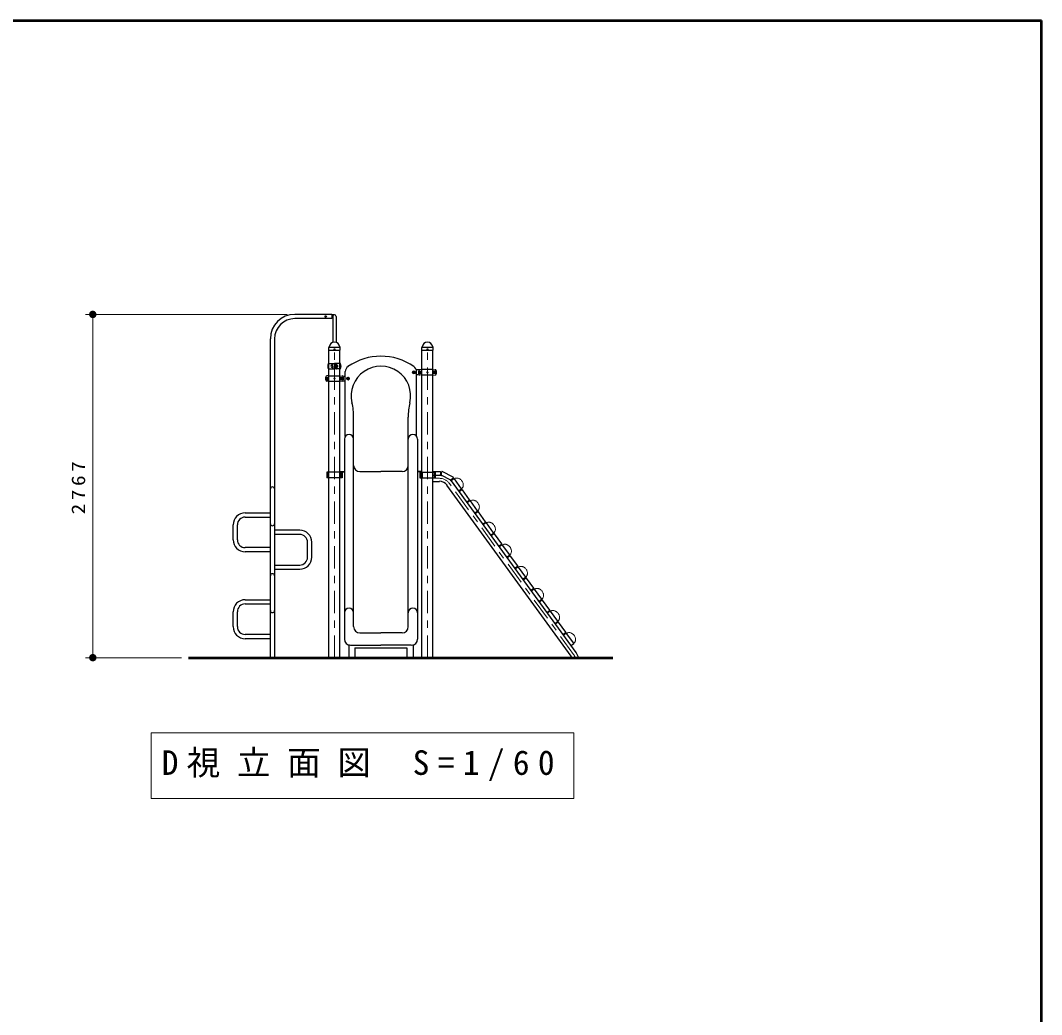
# Model space of a CAD drawing. Units: millimetres on the paper, scale 1:60. Extents: x -385 to 0, y -594 to 267.
# Drawn here: x -137.3 to 0, y -163.6 to -30 of the extents above; entities that cross this region are included whole.
import ezdxf

# ---------------------------------------------------------------- set-up
doc = ezdxf.new("R2010")
doc.units = ezdxf.units.MM
for name, pattern in [('USER1', [4.5, 2.5, -2]), ('USER2', [6, 3, -1, 1, -1]), ('USER3', [8, 3, -1, 1, -1, 1, -1])]:
    doc.linetypes.add(name, pattern=pattern)
doc.layers.add('1_60', color=7, linetype='Continuous', lineweight=25)
doc.layers.add('NAKAMURA図枠', color=7, linetype='Continuous', lineweight=13)
doc.styles.add('ＭＳ ゴシック', font='')
doc.styles.get('ＭＳ ゴシック').set_extended_font_data('MS Gothic')

# ---------------------------------------------------------------- blocks, each defined once
blk = doc.blocks.new('filled_dot')
at = {"color": 0, "linetype": 'Continuous', "lineweight": -2, "const_width": 1.25}
blk.add_lwpolyline([(-0.625, 0, 1), (0.625, 0, 1)], format="xyb", close=True, dxfattribs=at)

msp = doc.modelspace()

# ---------------------------------------------------------------- linework, layer by layer
at = {"layer": '1_60', "lineweight": 13}
for p, q in [((-101.383, -69.495), (-128.531, -69.495)), ((-127.531, -115.611), (-127.531, -69.495)), ((-95.794, -73.936), (-94.305, -73.936)), ((-95.764, -73.878), (-94.338, -73.878)), ((-83.294, -73.936), (-81.805, -73.936)), ((-83.264, -73.878), (-81.838, -73.878)), ((-115.603, -115.611), (-128.531, -115.611)), ((-119.663, -125.711), (-119.663, -134.511)), ((-62.863, -125.711), (-119.663, -125.711)), ((-62.863, -134.511), (-62.863, -125.711)), ((-119.663, -134.511), (-62.863, -134.511))]:
    msp.add_line(p, q, dxfattribs=at)
at = {"layer": '1_60', "color": 70}
for p, q in [((-95.792, -69.494), (-100.383, -69.494)), ((-95.383, -69.495), (-95.383, -70.061)), ((-95.792, -70.061), (-100.383, -70.061)), ((-103.667, -72.777), (-103.667, -115.612)), ((-103.1, -72.777), (-103.1, -115.612)), ((-107.05, -96.161), (-103.667, -96.161)), ((-107.05, -96.728), (-103.667, -96.728)), ((-108.667, -99.778), (-108.667, -97.778)), ((-108.1, -99.778), (-108.1, -97.778)), ((-99.717, -98.495), (-103.1, -98.495)), ((-99.717, -99.061), (-103.1, -99.061)), ((-98.667, -102.111), (-98.667, -100.111)), ((-98.1, -102.111), (-98.1, -100.111)), ((-103.667, -100.828), (-107.05, -100.828)), ((-103.667, -101.395), (-107.05, -101.395)), ((-103.1, -103.161), (-99.717, -103.161)), ((-103.1, -103.728), (-99.717, -103.728)), ((-107.05, -107.828), (-103.667, -107.828)), ((-107.05, -108.395), (-103.667, -108.395)), ((-108.667, -111.445), (-108.667, -109.445)), ((-108.1, -111.445), (-108.1, -109.445)), ((-103.667, -112.495), (-107.05, -112.495)), ((-103.667, -113.062), (-107.05, -113.062))]:
    msp.add_line(p, q, dxfattribs=at)
at = {"layer": '1_60'}
for p, q in [((-95.383, -69.495), (-95.792, -69.495)), ((-95.05, -69.551), (-95.383, -69.551)), ((-95.276, -69.778), (-95.276, -73.252)), ((-94.823, -69.778), (-94.823, -73.263)), ((-95.383, -70.061), (-95.792, -70.061)), ((-95.276, -70.005), (-95.383, -70.005)), ((-95.824, -74.286), (-95.817, -73.956)), ((-95.797, -73.907), (-95.778, -73.889)), ((-94.303, -73.907), (-94.321, -73.889)), ((-94.276, -74.286), (-94.282, -73.956)), ((-83.324, -74.286), (-83.317, -73.956)), ((-83.297, -73.907), (-83.278, -73.889)), ((-81.803, -73.907), (-81.821, -73.889)), ((-81.776, -74.286), (-81.782, -73.956)), ((-95.816, -74.294), (-95.824, -74.286)), ((-95.816, -74.294), (-94.284, -74.294)), ((-95.792, -115.611), (-95.792, -74.294)), ((-94.307, -115.611), (-94.307, -74.294)), ((-94.276, -74.286), (-94.284, -74.294)), ((-83.316, -74.294), (-83.324, -74.286)), ((-83.316, -74.294), (-81.784, -74.294)), ((-83.292, -115.611), (-83.292, -74.294)), ((-81.807, -115.611), (-81.807, -74.294)), ((-81.776, -74.286), (-81.784, -74.294)), ((-96.08, -90.711), (-96.08, -91.461)), ((-94.02, -90.711), (-96.08, -90.711)), ((-94.02, -91.461), (-96.08, -91.461)), ((-95.942, -90.711), (-95.942, -91.461)), ((-94.354, -90.711), (-94.354, -91.461)), ((-94.307, -90.611), (-93.716, -90.611)), ((-94.307, -90.649), (-93.716, -90.649)), ((-94.198, -90.711), (-94.198, -91.461)), ((-94.149, -90.711), (-94.149, -91.461)), ((-94.02, -90.711), (-94.02, -91.461)), ((-83.292, -90.611), (-83.883, -90.611)), ((-83.292, -90.649), (-83.883, -90.649)), ((-83.58, -90.711), (-83.58, -91.461)), ((-83.58, -90.711), (-81.519, -90.711)), ((-83.58, -91.461), (-81.519, -91.461)), ((-83.45, -90.711), (-83.45, -91.461)), ((-83.401, -90.711), (-83.401, -91.461)), ((-83.245, -90.711), (-83.245, -91.461)), ((-81.807, -90.611), (-80.825, -90.611)), ((-81.807, -91.111), (-80.825, -91.111)), ((-81.807, -91.921), (-80.941, -91.921)), ((-81.658, -90.711), (-81.658, -91.461)), ((-81.519, -90.711), (-81.519, -91.461)), ((-80.775, -90.661), (-80.775, -91.061)), ((-80.652, -90.687), (-80.629, -90.642)), ((-80.652, -91.105), (-80.652, -90.687)), ((-79.483, -91.731), (-80.625, -91.15)), ((-79.092, -91.369), (-80.562, -90.62)), ((-79.431, -91.727), (-79.093, -91.481)), ((-62.576, -114.935), (-79.334, -91.87)), ((-78.999, -91.565), (-79.323, -91.8)), ((-79.093, -91.481), (-79.07, -91.437)), ((-77.96, -92.911), (-78.929, -91.576)), ((-63.232, -115.411), (-79.921, -92.441)), ((-77.971, -92.981), (-78.294, -93.216)), ((-77.922, -93.049), (-78.245, -93.284)), ((-76.882, -94.395), (-77.852, -93.06)), ((-76.893, -94.464), (-77.217, -94.699)), ((-76.844, -94.532), (-77.168, -94.767)), ((-75.804, -95.878), (-76.774, -94.543)), ((-75.815, -95.948), (-76.139, -96.183)), ((-75.766, -96.015), (-76.09, -96.25)), ((-74.727, -97.361), (-75.697, -96.026)), ((-74.738, -97.431), (-75.061, -97.666)), ((-74.689, -97.498), (-75.012, -97.733)), ((-73.649, -98.844), (-74.619, -97.509)), ((-73.66, -98.914), (-73.984, -99.149)), ((-73.611, -98.981), (-73.935, -99.217)), ((-72.571, -100.327), (-73.541, -98.993)), ((-72.583, -100.397), (-72.906, -100.632)), ((-72.534, -100.465), (-72.857, -100.7)), ((-71.494, -101.811), (-72.464, -100.476)), ((-71.505, -101.88), (-71.829, -102.116)), ((-71.456, -101.948), (-71.78, -102.183)), ((-70.416, -103.294), (-71.386, -101.959)), ((-70.427, -103.364), (-70.751, -103.599)), ((-70.378, -103.431), (-70.702, -103.666)), ((-69.339, -104.777), (-70.308, -103.442)), ((-69.35, -104.847), (-69.673, -105.082)), ((-69.301, -104.914), (-69.624, -105.149)), ((-68.261, -106.26), (-69.231, -104.925)), ((-68.272, -106.33), (-68.596, -106.565)), ((-68.223, -106.398), (-68.547, -106.633)), ((-67.183, -107.744), (-68.153, -106.409)), ((-67.194, -107.813), (-67.518, -108.049)), ((-67.145, -107.881), (-67.469, -108.116)), ((-66.106, -109.227), (-67.076, -107.892)), ((-66.117, -109.297), (-66.44, -109.532)), ((-66.068, -109.364), (-66.391, -109.599)), ((-65.028, -110.71), (-65.998, -109.375)), ((-65.039, -110.78), (-65.363, -111.015)), ((-64.99, -110.847), (-65.314, -111.082)), ((-63.95, -112.193), (-64.92, -110.858)), ((-63.962, -112.263), (-64.285, -112.498)), ((-63.913, -112.331), (-64.236, -112.566)), ((-62.873, -113.676), (-63.843, -112.342)), ((-62.884, -113.746), (-63.207, -113.981))]:
    msp.add_line(p, q, dxfattribs=at)
at = {"layer": '1_60', "linetype": 'USER1', "lineweight": 13}
for p, q in [((-95.792, -73.945), (-94.308, -73.945)), ((-83.292, -73.945), (-81.808, -73.945))]:
    msp.add_line(p, q, dxfattribs=at)
at = {"layer": '1_60', "linetype": 'USER2', "lineweight": 13}
for p, q in [((-95.05, -115.611), (-95.05, -73.945)), ((-82.55, -115.611), (-82.55, -73.945)), ((-81.807, -91.516), (-80.941, -91.516)), ((-62.904, -115.173), (-79.593, -92.203))]:
    msp.add_line(p, q, dxfattribs=at)
at = {"layer": '1_60', "color": 2}
for p, q in [((-95.818, -76.069), (-95.108, -76.069)), ((-95.817, -76.819), (-95.108, -76.819)), ((-95.321, -76.29), (-95.354, -76.288)), ((-95.321, -76.599), (-95.354, -76.6)), ((-95.321, -76.444), (-95.321, -76.086)), ((-95.321, -76.444), (-95.321, -76.803)), ((-95.075, -76.103), (-95.075, -76.786)), ((-95.025, -76.103), (-95.025, -76.786)), ((-94.281, -76.069), (-94.991, -76.069)), ((-94.281, -76.819), (-94.991, -76.819)), ((-94.779, -76.444), (-94.779, -76.086)), ((-94.779, -76.29), (-94.746, -76.288)), ((-94.779, -76.444), (-94.779, -76.803)), ((-94.779, -76.599), (-94.746, -76.6)), ((-95.817, -77.735), (-96.08, -77.758)), ((-95.817, -77.735), (-94.283, -77.735)), ((-94.283, -77.735), (-93.758, -77.781)), ((-93.758, -77.781), (-93.591, -77.794)), ((-83.841, -76.948), (-84.008, -76.96)), ((-83.841, -77.606), (-84.008, -77.594)), ((-83.316, -76.902), (-83.841, -76.948)), ((-83.316, -77.652), (-83.841, -77.606)), ((-81.783, -76.902), (-83.317, -76.902)), ((-81.783, -77.652), (-83.317, -77.652)), ((-81.783, -76.902), (-81.52, -76.925)), ((-81.783, -77.652), (-81.52, -77.629)), ((-95.817, -78.485), (-96.08, -78.462)), ((-95.817, -78.485), (-94.283, -78.485)), ((-94.283, -78.485), (-93.758, -78.439)), ((-93.758, -78.439), (-93.591, -78.427))]:
    msp.add_line(p, q, dxfattribs=at)
at = {"layer": '1_60', "color": 2, "lineweight": 13}
for p, q in [((-94.916, -76.103), (-94.916, -76.786)), ((-95.854, -77.956), (-96.162, -77.956)), ((-96.162, -78.264), (-96.162, -77.956)), ((-94.246, -77.956), (-93.937, -77.956)), ((-93.937, -78.264), (-93.937, -77.956)), ((-83.354, -77.123), (-83.662, -77.123)), ((-83.662, -77.431), (-83.662, -77.123)), ((-83.354, -77.431), (-83.662, -77.431)), ((-81.745, -77.123), (-81.437, -77.123)), ((-81.745, -77.431), (-81.437, -77.431)), ((-81.437, -77.431), (-81.437, -77.123)), ((-95.854, -78.264), (-96.162, -78.264)), ((-94.246, -78.264), (-93.937, -78.264))]:
    msp.add_line(p, q, dxfattribs=at)
at = {"layer": '1_60', "color": 21}
for p, q in [((-93.591, -85.861), (-93.591, -77.18)), ((-84.008, -85.861), (-84.008, -77.18)), ((-92.466, -89.777), (-92.466, -83.292)), ((-85.133, -89.777), (-85.133, -83.292)), ((-93.716, -86.236), (-93.716, -113.111)), ((-92.466, -111.444), (-92.466, -86.152)), ((-85.133, -111.444), (-85.133, -86.152)), ((-83.883, -86.236), (-83.883, -113.111)), ((-91.633, -90.611), (-88.8, -90.611)), ((-85.966, -90.611), (-88.8, -90.611)), ((-91.633, -112.278), (-88.8, -112.278)), ((-85.966, -112.278), (-88.8, -112.278)), ((-92.883, -113.944), (-88.8, -113.944)), ((-84.716, -113.944), (-88.8, -113.944))]:
    msp.add_line(p, q, dxfattribs=at)
at = {"layer": '1_60', "color": 4}
for p, q in [((-93.291, -78.072), (-93.225, -78.033)), ((-93.291, -78.072), (-93.291, -78.149)), ((-93.291, -78.149), (-93.225, -78.187)), ((-93.225, -78.033), (-93.158, -78.072)), ((-93.225, -78.187), (-93.158, -78.149)), ((-93.158, -78.072), (-93.158, -78.149)), ((-84.441, -77.239), (-84.375, -77.2)), ((-84.441, -77.239), (-84.441, -77.316)), ((-84.441, -77.316), (-84.375, -77.354)), ((-84.375, -77.2), (-84.308, -77.239)), ((-84.375, -77.354), (-84.308, -77.316)), ((-84.308, -77.239), (-84.308, -77.316))]:
    msp.add_line(p, q, dxfattribs=at)
at = {"layer": '1_60', "color": 131}
for p, q in [((-93.133, -113.833), (-93.133, -115.643)), ((-84.466, -113.833), (-84.466, -115.643)), ((-92.3, -114.31), (-92.3, -115.643)), ((-92.3, -114.31), (-85.3, -114.31)), ((-85.3, -114.31), (-85.3, -115.643))]:
    msp.add_line(p, q, dxfattribs=at)
at = {"layer": '1_60', "lineweight": 50}
msp.add_line((-114.654, -115.611), (-57.647, -115.611), dxfattribs=at)
at = {"layer": '1_60'}
for centre, radius in [((-96.217, -69.777), 0.1), ((-95.05, -74.161), 0.05), ((-82.55, -74.161), 0.05)]:
    msp.add_circle(centre, radius, dxfattribs=at)
at = {"layer": '1_60', "color": 2, "lineweight": 13}
for centre, radius in [((-96.008, -78.11), 0.154), ((-96.008, -78.11), 0.0833), ((-95.05, -78.11), 0.0833), ((-94.091, -78.11), 0.154), ((-94.091, -78.11), 0.0833), ((-83.508, -77.277), 0.154), ((-83.508, -77.277), 0.0833), ((-82.55, -77.277), 0.0833), ((-81.591, -77.277), 0.154), ((-81.591, -77.277), 0.0833)]:
    msp.add_circle(centre, radius, dxfattribs=at)
at = {"layer": '1_60', "lineweight": 13}
for centre in [(-93.225, -78.11), (-84.375, -77.277)]:
    msp.add_circle(centre, 0.2, dxfattribs=at)
at = {"layer": '1_60', "color": 4}
for centre in [(-93.225, -78.11), (-84.375, -77.277)]:
    msp.add_circle(centre, 0.175, dxfattribs=at)
at = {"layer": '1_60', "color": 4, "linetype": 'USER1', "lineweight": 13}
for centre in [(-93.225, -78.11), (-84.375, -77.277)]:
    msp.add_circle(centre, 0.104, dxfattribs=at)
at = {"layer": '1_60', "color": 4, "lineweight": 13}
for centre in [(-93.225, -78.11), (-84.375, -77.277)]:
    msp.add_circle(centre, 0.0917, dxfattribs=at)
at = {"layer": '1_60', "color": 70}
for centre, radius, start, end in [((-100.383, -72.777), 3.283, 90, 180), ((-100.383, -72.777), 2.717, 90, 180), ((-103.383, -92.945), 0.283, 0, 180), ((-107.05, -97.778), 1.617, 90, 180), ((-107.05, -97.778), 1.05, 90, 180), ((-103.383, -97.611), 0.283, 180, 0), ((-99.717, -100.111), 1.617, 0, 90), ((-107.05, -99.778), 1.617, 180, 270), ((-107.05, -99.778), 1.05, 180, 270), ((-99.717, -100.111), 1.05, 0, 90), ((-99.717, -102.111), 1.617, 270, 0), ((-99.717, -102.111), 1.05, 270, 0), ((-103.383, -104.611), 0.283, 0, 180), ((-107.05, -109.445), 1.617, 90, 180), ((-107.05, -109.445), 1.05, 90, 180), ((-103.383, -109.278), 0.283, 180, 0), ((-107.05, -111.445), 1.617, 180, 270), ((-107.05, -111.445), 1.05, 180, 270)]:
    msp.add_arc(centre, radius, start, end, dxfattribs=at)
at = {"layer": '1_60'}
for centre, radius, start, end in [((-95.05, -69.778), 0.227, 0, 180), ((-95.747, -73.957), 0.07, 135, 178.99605), ((-95.811, -73.856), 0.0467, 315, 353.3676), ((-95.05, -73.945), 0.72, 90, 173.3676), ((-95.05, -73.945), 0.72, 6.6324, 90), ((-94.288, -73.856), 0.0467, 186.6324, 225), ((-94.352, -73.957), 0.07, 1.00395, 45), ((-83.247, -73.957), 0.07, 135, 178.99605), ((-83.311, -73.856), 0.0467, 315, 353.3676), ((-82.55, -73.945), 0.72, 90, 173.3676), ((-82.55, -73.945), 0.72, 6.6324, 90), ((-81.788, -73.856), 0.0467, 186.6324, 225), ((-81.852, -73.957), 0.07, 1.00395, 45), ((-93.091, -86.236), 0.625, 0, 180), ((-84.508, -86.236), 0.625, 0, 180), ((-80.941, -93.182), 2.072, 81.74405, 90), ((-80.941, -93.182), 1.262, 36, 90), ((-80.825, -90.661), 0.05, 0, 90), ((-80.825, -91.061), 0.05, 270, 0), ((-80.602, -91.105), 0.05, 180, 243), ((-80.585, -90.665), 0.05, 63, 153), ((-79.46, -91.687), 0.05, 243, 306), ((-80.941, -93.182), 2.072, 36, 44.25595), ((-79.294, -91.841), 0.05, 126, 216), ((-79.114, -91.414), 0.05, 333, 63), ((-78.97, -91.606), 0.05, 36, 126), ((-78.324, -93.176), 0.05, 216, 306), ((-78.216, -93.324), 0.05, 126, 216), ((-78, -92.941), 0.05, 306, 36), ((-77.892, -93.089), 0.05, 36, 126), ((-77.246, -94.659), 0.05, 216, 306), ((-76.922, -94.424), 0.05, 306, 36), ((-76.815, -94.572), 0.05, 36, 126), ((-77.138, -94.807), 0.05, 126, 216), ((-75.845, -95.907), 0.05, 306, 36), ((-75.737, -96.055), 0.05, 36, 126), ((-76.168, -96.142), 0.05, 216, 306), ((-76.061, -96.291), 0.05, 126, 216), ((-74.767, -97.39), 0.05, 306, 36), ((-75.091, -97.625), 0.05, 216, 306), ((-74.983, -97.774), 0.05, 126, 216), ((-74.659, -97.539), 0.05, 36, 126), ((-74.013, -99.109), 0.05, 216, 306), ((-73.905, -99.257), 0.05, 126, 216), ((-73.69, -98.874), 0.05, 306, 36), ((-73.582, -99.022), 0.05, 36, 126), ((-72.936, -100.592), 0.05, 216, 306), ((-72.828, -100.74), 0.05, 126, 216), ((-72.612, -100.357), 0.05, 306, 36), ((-72.504, -100.505), 0.05, 36, 126), ((-71.858, -102.075), 0.05, 216, 306), ((-71.75, -102.223), 0.05, 126, 216), ((-71.534, -101.84), 0.05, 306, 36), ((-71.427, -101.988), 0.05, 36, 126), ((-70.78, -103.558), 0.05, 216, 306), ((-70.673, -103.707), 0.05, 126, 216), ((-70.457, -103.323), 0.05, 306, 36), ((-70.349, -103.472), 0.05, 36, 126), ((-69.703, -105.042), 0.05, 216, 306), ((-69.595, -105.19), 0.05, 126, 216), ((-69.379, -104.807), 0.05, 306, 36), ((-69.271, -104.955), 0.05, 36, 126), ((-68.625, -106.525), 0.05, 216, 306), ((-68.517, -106.673), 0.05, 126, 216), ((-68.301, -106.29), 0.05, 306, 36), ((-68.194, -106.438), 0.05, 36, 126), ((-67.547, -108.008), 0.05, 216, 306), ((-67.44, -108.156), 0.05, 126, 216), ((-67.224, -107.773), 0.05, 306, 36), ((-67.116, -107.921), 0.05, 36, 126), ((-93.091, -109.569), 0.625, 0, 180), ((-84.508, -109.569), 0.625, 0, 180), ((-66.47, -109.491), 0.05, 216, 306), ((-66.362, -109.64), 0.05, 126, 216), ((-66.146, -109.256), 0.05, 306, 36), ((-66.038, -109.405), 0.05, 36, 126), ((-65.392, -110.975), 0.05, 216, 306), ((-65.284, -111.123), 0.05, 126, 216), ((-65.069, -110.739), 0.05, 306, 36), ((-64.961, -110.888), 0.05, 36, 126), ((-64.315, -112.458), 0.05, 216, 306), ((-63.991, -112.223), 0.05, 306, 36), ((-63.883, -112.371), 0.05, 36, 126), ((-64.207, -112.606), 0.05, 126, 216), ((-62.913, -113.706), 0.05, 306, 36), ((-63.237, -113.941), 0.05, 216, 306), ((-64.253, -116.153), 2.072, 15.15312, 36), ((-64.253, -116.153), 1.262, 25.41808, 36)]:
    msp.add_arc(centre, radius, start, end, dxfattribs=at)
at = {"layer": '1_60', "color": 21}
for centre, radius, start, end in [((-88.8, -82.899), 7.789, 55.31079, 124.68922), ((-92.758, -77.18), 0.833, 123.36701, 180), ((-88.8, -80.444), 4, 346.64882, 193.35118), ((-84.841, -77.18), 0.833, 0, 56.63299), ((-100.8, -83.292), 8.334, 0, 13.35118), ((-76.799, -83.292), 8.334, 166.64882, 180), ((-91.633, -89.777), 0.833, 180, 270), ((-85.966, -89.777), 0.833, 270, 0), ((-91.633, -111.444), 0.833, 180, 270), ((-85.966, -111.444), 0.833, 270, 0), ((-92.883, -113.111), 0.833, 180, 270), ((-84.716, -113.111), 0.833, 270, 0)]:
    msp.add_arc(centre, radius, start, end, dxfattribs=at)
at = {"layer": '1_60', "color": 2}
for centre, radius, start, end in [((-95.007, -76.444), 0.935, 159.19706, 200.80294), ((-95.818, -76.136), 0.0667, 90, 159.19706), ((-95.818, -76.753), 0.0667, 200.80294, 270), ((-95.359, -76.444), 0.156, 88, 272), ((-95.304, -76.086), 0.0167, 90, 180), ((-95.304, -76.803), 0.0167, 180, 270), ((-95.108, -76.103), 0.0333, 0, 90), ((-95.108, -76.786), 0.0333, 270, 0), ((-94.991, -76.103), 0.0333, 90, 180), ((-94.991, -76.786), 0.0333, 180, 270), ((-94.796, -76.086), 0.0167, 0, 90), ((-94.796, -76.803), 0.0167, 270, 0), ((-94.74, -76.444), 0.156, 268, 92), ((-94.281, -76.136), 0.0667, 20.80294, 90), ((-94.281, -76.753), 0.0667, 270, 339.19706), ((-95.093, -76.444), 0.935, 339.19706, 20.80294), ((-95.425, -78.11), 0.833, 163.80375, 196.19625), ((-96.065, -77.924), 0.167, 95, 163.80375), ((-94.035, -77.924), 0.167, 16.19625, 85), ((-94.675, -78.11), 0.833, 343.80375, 16.19625), ((-82.925, -77.277), 0.833, 163.80375, 196.19625), ((-83.565, -77.091), 0.167, 95, 163.80375), ((-83.565, -77.463), 0.167, 196.19625, 265), ((-81.534, -77.091), 0.167, 16.19625, 85), ((-81.534, -77.463), 0.167, 275, 343.80375), ((-82.175, -77.277), 0.833, 343.80375, 16.19625), ((-96.065, -78.296), 0.167, 196.19625, 265), ((-94.035, -78.296), 0.167, 275, 343.80375)]:
    msp.add_arc(centre, radius, start, end, dxfattribs=at)
at = {"layer": '1_60', "color": 2, "lineweight": 13}
for centre, radius, start, end in [((-94.95, -76.103), 0.0333, 0, 90), ((-94.95, -76.786), 0.0333, 270, 0), ((-97.988, -78.11), 2.139, 355.87048, 4.12952), ((-92.112, -78.11), 2.139, 175.87048, 184.12952), ((-85.487, -77.277), 2.139, 355.87048, 4.12952), ((-79.612, -77.277), 2.139, 175.87048, 184.12952)]:
    msp.add_arc(centre, radius, start, end, dxfattribs=at)
at = {"layer": '1_60', "linetype": 'USER2', "lineweight": 13}
for centre, start, end in [((-80.941, -93.182), 36, 90), ((-64.253, -116.153), 18.96071, 36)]:
    msp.add_arc(centre, 1.667, start, end, dxfattribs=at)
at = {"layer": '1_60', "linetype": 'USER3', "lineweight": 13}
for centre in [(-78.445, -92.244), (-76.289, -95.21), (-74.134, -98.177), (-71.979, -101.143), (-69.824, -104.11), (-67.668, -107.076), (-65.513, -110.043), (-63.358, -113.009)]:
    msp.add_ellipse(centre, major_axis=(-0.485, 0.667), ratio=0.7936, start_param=3.1415927, end_param=6.2831853, dxfattribs=at)
at = {"layer": 'NAKAMURA図枠', "lineweight": 50}
for p in [(-385, -30), (0, -297)]:
    msp.add_line(p, (0, -30), dxfattribs=at)

# ---------------------------------------------------------------- block references
at = {"layer": '1_60', "lineweight": 13, "xscale": 0.4, "yscale": 0.4}
for p, rotation in [((-127.531, -69.495), 270), ((-127.531, -115.611), 90)]:
    msp.add_blockref('filled_dot', p, dxfattribs=dict(at, rotation=rotation))

# ---------------------------------------------------------------- texts
at = {"layer": '1_60', "insert": (-128.531, -92.553), "char_height": 1.833, "attachment_point": 8, "rotation": 90, "style": 'ＭＳ ゴシック'}
msp.add_mtext('\\T1.33;\\W1.15;2767', dxfattribs=at)
at = {"layer": '1_60', "insert": (-118.263, -130.111), "char_height": 3.299, "attachment_point": 4, "style": 'ＭＳ ゴシック'}
msp.add_mtext('\\T1.5;D視立面図\\~S=1/60', dxfattribs=at)

doc.saveas('drawing.dxf')
